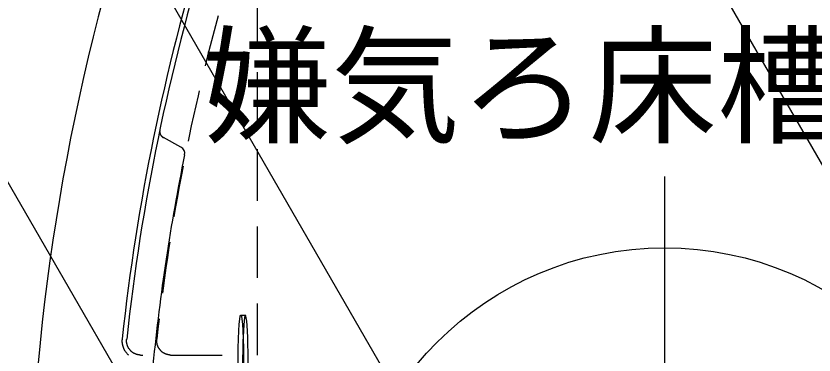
# Model space of a CAD drawing. Units: millimetres, scale not verified. Extents: x -8910 to 8910, y -6308 to 6308.
# Drawn here: x -6190 to -5632, y 1172 to 1410 of the extents above; entities that cross this region are included whole.
import ezdxf
from ezdxf.enums import TextEntityAlignment as Align

# ---------------------------------------------------------------- set-up
doc = ezdxf.new("R2010")
doc.units = ezdxf.units.MM
doc.header["$LTSCALE"] = 30
doc.linetypes.add('CHAIN1', pattern=[8, 5, -1, 1, -1])
doc.linetypes.add('DASHED1', pattern=[1.8, 1.2, -0.6])
doc.layers.add('0-0_空気管', color=3, linetype='Continuous', lineweight=25)
doc.layers.add('0-1_機器', color=2, linetype='Continuous', lineweight=25)
doc.styles.add('ＭＳ ゴシック', font='')
doc.styles.get('ＭＳ ゴシック').set_extended_font_data('MS Gothic')

msp = doc.modelspace()

# ---------------------------------------------------------------- linework, layer by layer
at = {"layer": '0-0_空気管'}
for p, q in [((-6075, 1317.85), (-6087.3, 1324.54)), ((-6033.15, 1200.38), (-6029.95, 1200.38)), ((-6103.4, 1172.38), (-6101.61, 1172.38))]:
    msp.add_line(p, q, dxfattribs=at)
at = {"layer": '0-0_空気管', "linetype": 'CHAIN1'}
msp.add_line((-5736.67, 1297.38), (-5736.67, 747.38), dxfattribs=at)
at = {"layer": '0-0_空気管', "linetype": 'DASHED1'}
for p, q in [((-6092, 1181.68), (-6092, 1181.85)), ((-6091.98, 1181.5), (-6092, 1181.68)), ((-6091.96, 1181.31), (-6091.98, 1181.5)), ((-6091.93, 1181.11), (-6091.96, 1181.31)), ((-6091.89, 1180.9), (-6091.93, 1181.11)), ((-6091.84, 1180.67), (-6091.89, 1180.9)), ((-6091.78, 1180.43), (-6091.84, 1180.67)), ((-6091.72, 1180.16), (-6091.78, 1180.43)), ((-6091.65, 1179.89), (-6091.72, 1180.16)), ((-6091.57, 1179.62), (-6091.65, 1179.89)), ((-6091.49, 1179.35), (-6091.57, 1179.62)), ((-6091.41, 1179.08), (-6091.49, 1179.35)), ((-6091.32, 1178.83), (-6091.41, 1179.08)), ((-6091.24, 1178.59), (-6091.32, 1178.83)), ((-6091.16, 1178.37), (-6091.24, 1178.59)), ((-6091.08, 1178.17), (-6091.16, 1178.37)), ((-6090.99, 1177.98), (-6091.08, 1178.17)), ((-6090.9, 1177.79), (-6090.99, 1177.98)), ((-6090.8, 1177.61), (-6090.9, 1177.79)), ((-6090.7, 1177.43), (-6090.8, 1177.61)), ((-6090.58, 1177.25), (-6090.7, 1177.43)), ((-6090.45, 1177.06), (-6090.58, 1177.25)), ((-6090.3, 1176.85), (-6090.45, 1177.06)), ((-6090.15, 1176.63), (-6090.3, 1176.85)), ((-6089.98, 1176.41), (-6090.15, 1176.63)), ((-6089.8, 1176.19), (-6089.98, 1176.41)), ((-6089.63, 1175.97), (-6089.8, 1176.19)), ((-6089.45, 1175.75), (-6089.63, 1175.97)), ((-6089.28, 1175.55), (-6089.45, 1175.75)), ((-6089.11, 1175.36), (-6089.28, 1175.55)), ((-6088.95, 1175.19), (-6089.11, 1175.36)), ((-6088.79, 1175.03), (-6088.95, 1175.19)), ((-6088.65, 1174.89), (-6088.79, 1175.03)), ((-6088.5, 1174.75), (-6088.65, 1174.89)), ((-6088.35, 1174.63), (-6088.5, 1174.75)), ((-6088.19, 1174.51), (-6088.35, 1174.63)), ((-6088.03, 1174.39), (-6088.19, 1174.51)), ((-6087.86, 1174.27), (-6088.03, 1174.39)), ((-6087.67, 1174.15), (-6087.86, 1174.27)), ((-6087.48, 1174.03), (-6087.67, 1174.15)), ((-6087.27, 1173.91), (-6087.48, 1174.03)), ((-6086.86, 1173.67), (-6087.27, 1173.91)), ((-6086.67, 1173.56), (-6086.86, 1173.67)), ((-6086.48, 1173.46), (-6086.67, 1173.56)), ((-6086.3, 1173.37), (-6086.48, 1173.46)), ((-6086.14, 1173.29), (-6086.3, 1173.37)), ((-6086, 1173.22), (-6086.14, 1173.29)), ((-6085.86, 1173.16), (-6086, 1173.22)), ((-6085.73, 1173.1), (-6085.86, 1173.16)), ((-6085.6, 1173.05), (-6085.73, 1173.1)), ((-6085.47, 1173), (-6085.6, 1173.05)), ((-6085.33, 1172.96), (-6085.47, 1173)), ((-6085.18, 1172.91), (-6085.33, 1172.96)), ((-6085.02, 1172.86), (-6085.18, 1172.91)), ((-6084.85, 1172.81), (-6085.02, 1172.86)), ((-6084.68, 1172.76), (-6084.85, 1172.81)), ((-6084.49, 1172.71), (-6084.68, 1172.76)), ((-6084.31, 1172.67), (-6084.49, 1172.71)), ((-6084.14, 1172.62), (-6084.31, 1172.67)), ((-6083.96, 1172.58), (-6084.14, 1172.62)), ((-6083.8, 1172.55), (-6083.96, 1172.58)), ((-6083.65, 1172.51), (-6083.8, 1172.55)), ((-6083.51, 1172.49), (-6083.65, 1172.51)), ((-6083.38, 1172.47), (-6083.51, 1172.49)), ((-6083.26, 1172.45), (-6083.38, 1172.47)), ((-6083.14, 1172.43), (-6083.26, 1172.45)), ((-6083.03, 1172.42), (-6083.14, 1172.43)), ((-6082.81, 1172.4), (-6083.03, 1172.42)), ((-6082.71, 1172.39), (-6082.81, 1172.4)), ((-6082.6, 1172.39), (-6082.71, 1172.39)), ((-6082.4, 1172.39), (-6082.6, 1172.39)), ((-6082.31, 1172.38), (-6082.4, 1172.39)), ((-6082.31, 1172.38), (-6044.86, 1172.38))]:
    msp.add_line(p, q, dxfattribs=at)
at = {"layer": '0-0_空気管'}
for points in [[(-5535.74, 1148.84), (-5867.49, 1723.46), (-6152.49, 1723.46)], [(-5919.73, 1138.73), (-6248.87, 1708.82), (-6803.87, 1708.82)], [(-6089.8, 1329.95), (-6089.82, 1329.85), (-6089.83, 1329.8), (-6089.84, 1329.75), (-6089.86, 1329.69), (-6089.87, 1329.62), (-6089.88, 1329.55), (-6089.89, 1329.47), (-6089.9, 1329.39), (-6089.91, 1329.31), (-6089.92, 1329.23), (-6089.93, 1329.15), (-6089.93, 1329.07), (-6089.93, 1328.98), (-6089.93, 1328.88), (-6089.92, 1328.78), (-6089.91, 1328.67), (-6089.9, 1328.56), (-6089.88, 1328.43), (-6089.87, 1328.3), (-6089.84, 1328.16), (-6089.82, 1328.02), (-6089.79, 1327.88), (-6089.76, 1327.75), (-6089.73, 1327.62), (-6089.7, 1327.49), (-6089.67, 1327.38), (-6089.64, 1327.28), (-6089.61, 1327.18), (-6089.58, 1327.09), (-6089.54, 1327), (-6089.5, 1326.91), (-6089.46, 1326.82), (-6089.41, 1326.72), (-6089.35, 1326.63), (-6089.3, 1326.53), (-6089.24, 1326.43), (-6089.11, 1326.23), (-6089.05, 1326.14), (-6088.99, 1326.05)], [(-6055.33, 1049.27), (-6214.24, 1324.51), (-6499.24, 1324.51)], [(-6088.99, 1326.05), (-6088.94, 1325.97), (-6088.89, 1325.9), (-6088.84, 1325.83), (-6088.79, 1325.78), (-6088.75, 1325.72), (-6088.71, 1325.67), (-6088.66, 1325.62), (-6088.61, 1325.57), (-6088.56, 1325.51), (-6088.5, 1325.45), (-6088.44, 1325.39), (-6088.24, 1325.21), (-6088.17, 1325.15), (-6088.11, 1325.09), (-6088.05, 1325.04), (-6087.99, 1324.99), (-6087.94, 1324.95), (-6087.89, 1324.91), (-6087.84, 1324.87), (-6087.79, 1324.84), (-6087.7, 1324.78), (-6087.66, 1324.75), (-6087.61, 1324.72), (-6087.57, 1324.69), (-6087.53, 1324.67), (-6087.45, 1324.62), (-6087.41, 1324.6), (-6087.38, 1324.59), (-6087.3, 1324.54)], [(-6116.19, 1183.8), (-6116.22, 1183.51), (-6116.23, 1183.39), (-6116.24, 1183.25), (-6116.26, 1183.09), (-6116.27, 1182.91), (-6116.29, 1182.71), (-6116.3, 1182.51), (-6116.31, 1182.3), (-6116.31, 1182.09), (-6116.31, 1181.87), (-6116.31, 1181.65), (-6116.29, 1181.43), (-6116.27, 1181.19), (-6116.24, 1180.95), (-6116.2, 1180.68), (-6116.15, 1180.4), (-6116.09, 1180.1), (-6116.01, 1179.78), (-6115.92, 1179.43), (-6115.83, 1179.08), (-6115.73, 1178.72), (-6115.62, 1178.36), (-6115.51, 1178.01), (-6115.4, 1177.67), (-6115.29, 1177.36), (-6115.18, 1177.07), (-6115.07, 1176.8), (-6114.96, 1176.55), (-6114.84, 1176.31), (-6114.71, 1176.07), (-6114.57, 1175.83), (-6114.42, 1175.59), (-6114.25, 1175.33), (-6114.05, 1175.06), (-6113.84, 1174.78), (-6113.62, 1174.48), (-6113.39, 1174.19), (-6113.15, 1173.9), (-6112.92, 1173.61)], [(-6109.27, 1174.5), (-6109.42, 1174.62), (-6109.57, 1174.74), (-6109.72, 1174.87), (-6109.87, 1175.02), (-6110.02, 1175.17), (-6110.18, 1175.35), (-6110.35, 1175.53), (-6110.53, 1175.74), (-6110.7, 1175.95), (-6110.88, 1176.17), (-6111.06, 1176.4), (-6111.22, 1176.62), (-6111.38, 1176.84), (-6111.53, 1177.04), (-6111.66, 1177.24), (-6111.78, 1177.42), (-6111.88, 1177.6), (-6111.98, 1177.78), (-6112.07, 1177.96), (-6112.16, 1178.15), (-6112.24, 1178.36), (-6112.32, 1178.58), (-6112.41, 1178.81), (-6112.49, 1179.07), (-6112.57, 1179.33), (-6112.65, 1179.61), (-6112.73, 1179.88), (-6112.8, 1180.15), (-6112.87, 1180.41), (-6112.92, 1180.65), (-6112.97, 1180.88), (-6113.01, 1181.1), (-6113.04, 1181.29), (-6113.06, 1181.48), (-6113.08, 1181.66), (-6113.09, 1181.83), (-6113.1, 1182), (-6113.1, 1182.16), (-6113.09, 1182.32)], [(-6113.09, 1182.32), (-6113.09, 1182.48), (-6113.08, 1182.63), (-6113.07, 1182.78), (-6113.06, 1182.92), (-6113.04, 1183.04), (-6113.03, 1183.15), (-6113, 1183.45)], [(-6112.92, 1173.61), (-6112.69, 1173.34), (-6112.47, 1173.09), (-6112.26, 1172.87), (-6112.06, 1172.66), (-6111.86, 1172.47), (-6111.66, 1172.3)], [(-6103.4, 1172.38), (-6103.49, 1172.38), (-6103.58, 1172.39), (-6103.69, 1172.39), (-6103.79, 1172.39), (-6103.9, 1172.4), (-6104, 1172.41), (-6104.11, 1172.42), (-6104.22, 1172.43), (-6104.34, 1172.44), (-6104.46, 1172.46), (-6104.59, 1172.49), (-6104.73, 1172.51), (-6104.88, 1172.54), (-6105.04, 1172.58), (-6105.22, 1172.62), (-6105.39, 1172.66), (-6105.57, 1172.71), (-6105.75, 1172.76), (-6105.93, 1172.81), (-6106.1, 1172.86), (-6106.26, 1172.9), (-6106.41, 1172.95), (-6106.54, 1173), (-6106.67, 1173.04), (-6106.8, 1173.09), (-6106.94, 1173.15), (-6107.07, 1173.21), (-6107.22, 1173.28), (-6107.38, 1173.36), (-6107.55, 1173.46), (-6107.74, 1173.56), (-6107.94, 1173.67), (-6108.14, 1173.78), (-6108.35, 1173.9), (-6108.55, 1174.02), (-6108.75, 1174.14), (-6108.93, 1174.26), (-6109.11, 1174.38), (-6109.27, 1174.5)]]:
    msp.add_lwpolyline(points, dxfattribs=at)
at = {"layer": '0-0_空気管', "linetype": 'DASHED1'}
msp.add_lwpolyline([(-6092, 1181.85), (-6092.01, 1182.01), (-6092.01, 1182.17), (-6092.01, 1182.34), (-6092, 1182.5), (-6091.99, 1182.65), (-6091.98, 1182.8), (-6091.97, 1182.93), (-6091.96, 1183.06), (-6091.95, 1183.16), (-6091.91, 1183.47)], dxfattribs=at)
at = {"layer": '0-0_空気管'}
msp.add_circle((-5736.67, 1022.38), 225, dxfattribs=at)
for centre, radius, start, end in [((-4621.67, 1022.38), 1560, 162.97089, 197.02907), ((-4621.67, 1022.38), 1503.2, 162.967, 173.836), ((-4621.67, 1022.38), 1500, 162.967, 173.836), ((-4645.26, 1022.38), 1456.42, 168.51099, 174.353)]:
    msp.add_arc(centre, radius, start, end, dxfattribs=at)
at = {"layer": '0-0_空気管', "linetype": 'DASHED1'}
msp.add_arc((-4621.67, 1022.38), 1479.04, 164.81999, 173.74699, dxfattribs=at)
at = {"layer": '0-0_空気管'}
for centre, major_axis, ratio, start_param, end_param in [((-6077.4, 1313.46), (5.01, 0), 0.9986, 6.082938, 7.354808), ((-6029.95, 1162.38), (0, -38), 0.0524, 5.34832, 10.359643), ((-6029.95, 1162.38), (0, -38), 0.0524, 4.076458, 5.34832)]:
    msp.add_ellipse(centre, major_axis=major_axis, ratio=ratio, start_param=start_param, end_param=end_param, dxfattribs=at)
msp.add_ellipse((-6033.15, 1162.38), major_axis=(0, 38), ratio=0.0524, dxfattribs=at)
at = {"layer": '0-1_機器', "linetype": 'DASHED1'}
msp.add_line((-6021.67, 1532.38), (-6021.67, 512.38), dxfattribs=at)

# ---------------------------------------------------------------- texts
at = {"layer": '0-0_空気管', "color": 4, "style": 'ＭＳ ゴシック'}
msp.add_text('嫌気ろ床槽第1室', height=65.98, dxfattribs=at).set_placement((-6059.87, 1307.89), align=Align.BOTTOM_LEFT)

doc.saveas('drawing.dxf')
